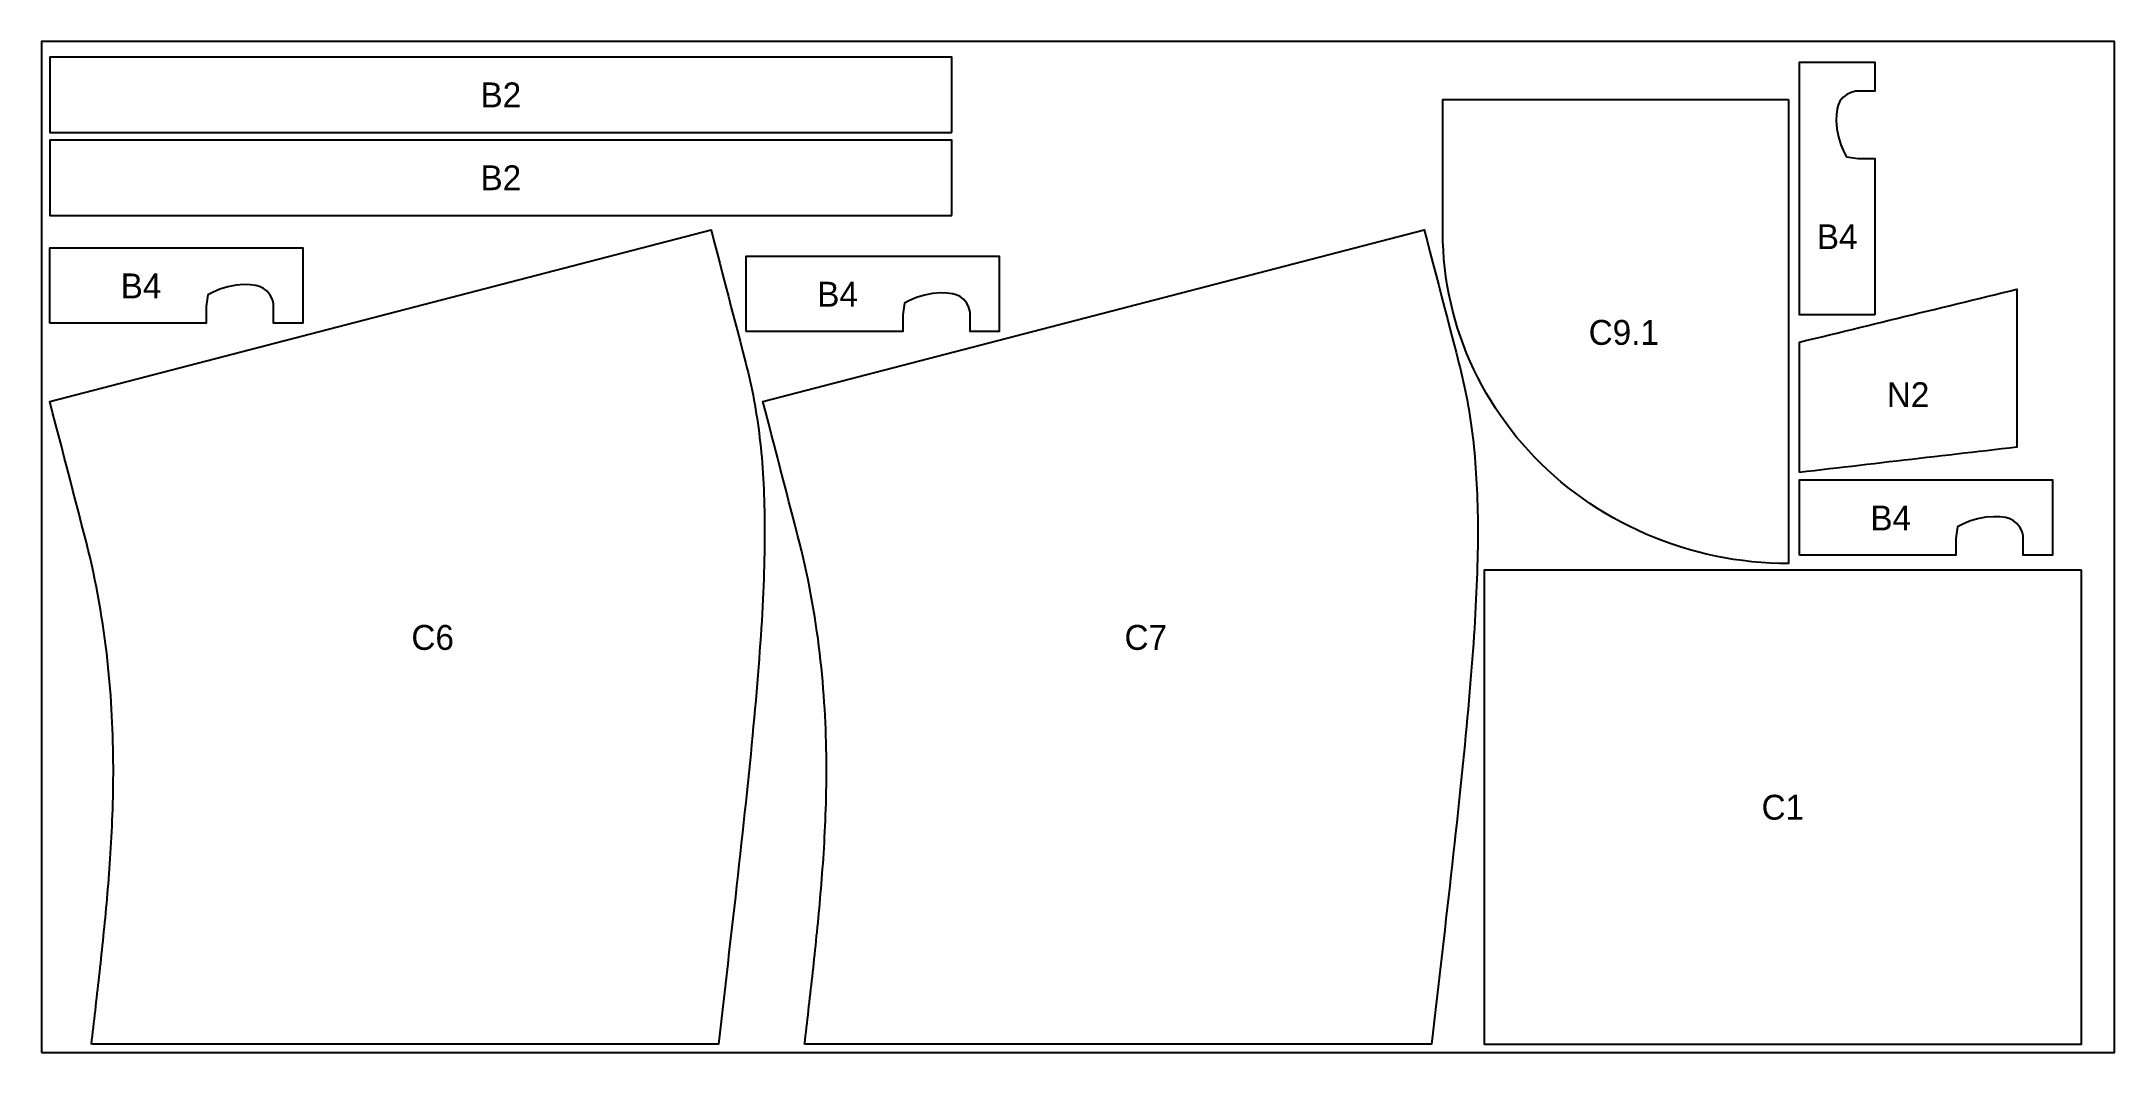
# Model space of a CAD drawing. Header units: millimetres. Extents: x 0 to 2500, y 0 to 1220.
import ezdxf
from ezdxf.enums import TextEntityAlignment as Align

# ---------------------------------------------------------------- set-up
doc = ezdxf.new("R2010")
doc.units = ezdxf.units.MM
for name, color, linetype in [('DECOUPE', 1, 'Continuous'), ('PANNEAU', 8, 'Continuous'), ('REPERES', 5, 'Continuous')]:
    doc.layers.add(name, color=color, linetype=linetype)

msp = doc.modelspace()

# ---------------------------------------------------------------- linework, layer by layer
at = {"layer": 'DECOUPE'}
for points in [[(1098, 1110), (1098, 1201), (10, 1201), (10, 1110)], [(2211, 890), (2120, 890), (2120, 1195), (2211, 1195), (2211, 1159.93), (2193.18, 1159.93), (2191, 1159.93), (2191, 1159.88), (2187.58, 1159.8), (2182.2, 1158.49), (2176.99, 1155.93), (2172.49, 1152.29), (2168.9, 1147.74), (2166.61, 1143.06), (2165.4, 1138.58), (2164.66, 1131.72), (2164.47, 1124.55), (2165.18, 1114.62), (2167, 1104.8), (2169.92, 1095.25), (2173.89, 1086.15), (2176.85, 1080.59), (2190.89, 1078.74), (2191, 1078.86), (2191, 1078.74), (2211, 1078.74)], [(2106.97, 1150), (2106.97, 590), (2095.87, 590.14), (2084.78, 590.57), (2073.7, 591.27), (2062.65, 592.26), (2051.63, 593.53), (2040.65, 595.08), (2029.71, 596.91), (2018.83, 599.02), (2008.01, 601.41), (1997.27, 604.07), (1986.6, 607), (1976.01, 610.2), (1965.52, 613.68), (1955.13, 617.41), (1944.84, 621.42), (1934.67, 625.68), (1924.63, 630.2), (1914.71, 634.97), (1904.93, 640), (1895.29, 645.27), (1885.8, 650.79), (1876.47, 656.55), (1867.3, 662.54), (1858.3, 668.77), (1849.48, 675.22), (1840.84, 681.89), (1832.39, 688.79), (1824.14, 695.89), (1816.08, 703.21), (1808.23, 710.72), (1800.59, 718.43), (1793.17, 726.34), (1785.97, 734.43), (1779, 742.7), (1772.26, 751.15), (1765.76, 759.77), (1759.5, 768.55), (1753.49, 777.48), (1747.73, 786.57), (1742.22, 795.79), (1736.97, 805.16), (1731.98, 814.66), (1727.26, 824.28), (1722.81, 834.01), (1718.63, 843.86), (1714.73, 853.81), (1711.1, 863.86), (1707.75, 873.99), (1704.69, 884.21), (1701.91, 894.5), (1699.42, 904.86), (1697.22, 915.28), (1695.31, 925.75), (1693.69, 936.26), (1692.36, 946.81), (1691.33, 957.4), (1690.59, 968), (1690.15, 978.62), (1690, 989.25), (1690, 1150)], [(1098, 1010), (1098, 1101), (10, 1101), (10, 1010)], [(60.29, 10), (60.88, 15.06), (61.46, 20.12), (62.05, 25.19), (62.64, 30.25), (63.22, 35.33), (63.81, 40.41), (64.4, 45.5), (64.98, 50.6), (65.57, 55.71), (66.15, 60.83), (66.74, 65.97), (67.33, 71.13), (67.91, 76.3), (68.5, 81.49), (69.08, 86.7), (69.66, 91.93), (70.25, 97.18), (70.83, 102.46), (71.41, 107.77), (71.98, 113.1), (72.56, 118.46), (73.13, 123.86), (73.7, 129.28), (74.27, 134.74), (74.83, 140.24), (75.39, 145.77), (75.95, 151.34), (76.5, 156.95), (77.05, 162.6), (77.59, 168.3), (78.12, 174.04), (78.65, 179.83), (79.16, 185.66), (79.67, 191.55), (80.17, 197.48), (80.66, 203.47), (81.14, 209.52), (81.61, 215.62), (82.07, 221.78), (82.51, 228), (82.94, 234.27), (83.35, 240.62), (83.74, 247.02), (84.12, 253.49), (84.47, 260.03), (84.81, 266.63), (85.12, 273.31), (85.41, 280.05), (85.67, 286.87), (85.91, 293.76), (86.12, 300.72), (86.3, 307.76), (86.45, 314.87), (86.56, 322.06), (86.64, 329.32), (86.68, 336.67), (86.68, 344.09), (86.64, 351.59), (86.56, 359.17), (86.43, 366.82), (86.25, 374.55), (86.02, 382.37), (85.75, 390.25), (85.41, 398.22), (85.03, 406.25), (84.58, 414.37), (84.07, 422.55), (83.5, 430.81), (82.87, 439.13), (82.17, 447.52), (81.4, 455.98), (80.56, 464.5), (79.65, 473.08), (78.66, 481.71), (77.6, 490.4), (76.46, 499.13), (75.24, 507.92), (73.94, 516.74), (72.57, 525.6), (71.11, 534.5), (69.56, 543.42), (67.94, 552.37), (66.23, 561.34), (64.43, 570.33), (62.56, 579.33), (60.6, 588.33), (58.55, 597.33), (56.43, 606.32), (54.22, 615.31), (51.93, 624.28), (48.44, 637.73), (44.94, 651.17), (41.45, 664.62), (37.95, 678.07), (34.46, 691.52), (30.97, 704.97), (27.47, 718.42), (23.98, 731.87), (20.48, 745.32), (16.99, 758.77), (13.49, 772.22), (10, 785.67), (807.48, 992.87), (810.97, 979.42), (814.47, 965.97), (817.96, 952.52), (821.46, 939.07), (824.95, 925.62), (828.44, 912.17), (831.94, 898.72), (835.43, 885.27), (838.93, 871.83), (842.42, 858.38), (845.92, 844.93), (849.41, 831.48), (850.79, 826.07), (852.12, 820.65), (853.41, 815.21), (854.64, 809.76), (855.84, 804.28), (856.99, 798.78), (858.09, 793.25), (859.15, 787.69), (860.16, 782.1), (861.14, 776.48), (862.06, 770.82), (862.95, 765.12), (863.79, 759.39), (864.6, 753.61), (865.36, 747.78), (866.07, 741.9), (866.75, 735.98), (867.39, 730), (867.98, 723.96), (868.54, 717.86), (869.05, 711.71), (869.52, 705.48), (869.96, 699.19), (870.35, 692.84), (870.71, 686.4), (871.02, 679.9), (871.29, 673.31), (871.53, 666.65), (871.72, 659.89), (871.88, 653.06), (872, 646.13), (872.07, 639.11), (872.11, 631.99), (872.11, 624.78), (872.07, 617.46), (871.99, 610.04), (871.87, 602.51), (871.71, 594.87), (871.52, 587.11), (871.28, 579.24), (871, 571.25), (870.69, 563.14), (870.34, 554.9), (869.94, 546.53), (869.51, 538.03), (869.04, 529.4), (868.53, 520.63), (867.99, 511.72), (867.4, 502.67), (866.77, 493.48), (866.11, 484.14), (865.41, 474.65), (864.67, 465.02), (863.89, 455.23), (863.08, 445.29), (862.23, 435.19), (861.34, 424.94), (860.41, 414.53), (859.45, 403.96), (858.46, 393.24), (857.43, 382.36), (856.36, 371.32), (855.26, 360.12), (854.13, 348.77), (852.96, 337.26), (851.77, 325.6), (850.54, 313.78), (849.28, 301.81), (847.99, 289.7), (846.68, 277.44), (845.34, 265.05), (843.97, 252.51), (842.57, 239.84), (841.16, 227.05), (839.72, 214.12), (838.25, 201.09), (836.77, 187.93), (835.27, 174.68), (833.75, 161.32), (832.22, 147.87), (830.67, 134.33), (829.11, 120.72), (827.53, 107.04), (825.95, 93.29), (824.36, 79.49), (822.76, 65.65), (821.15, 51.77), (819.54, 37.86), (817.93, 23.93), (816.31, 10)], [(920.29, 10), (920.88, 15.06), (921.46, 20.12), (922.05, 25.19), (922.64, 30.25), (923.22, 35.33), (923.81, 40.41), (924.4, 45.5), (924.98, 50.6), (925.57, 55.71), (926.15, 60.83), (926.74, 65.97), (927.33, 71.13), (927.91, 76.3), (928.5, 81.49), (929.08, 86.7), (929.66, 91.93), (930.25, 97.18), (930.83, 102.46), (931.41, 107.77), (931.98, 113.1), (932.56, 118.46), (933.13, 123.86), (933.7, 129.28), (934.27, 134.74), (934.83, 140.24), (935.39, 145.77), (935.95, 151.34), (936.5, 156.95), (937.05, 162.6), (937.59, 168.3), (938.12, 174.04), (938.65, 179.83), (939.16, 185.66), (939.67, 191.55), (940.17, 197.48), (940.66, 203.47), (941.14, 209.52), (941.61, 215.62), (942.07, 221.78), (942.51, 228), (942.94, 234.27), (943.35, 240.62), (943.74, 247.02), (944.12, 253.49), (944.47, 260.03), (944.81, 266.63), (945.12, 273.31), (945.41, 280.05), (945.67, 286.87), (945.91, 293.76), (946.12, 300.72), (946.3, 307.76), (946.45, 314.87), (946.56, 322.06), (946.64, 329.32), (946.68, 336.67), (946.68, 344.09), (946.64, 351.59), (946.56, 359.17), (946.43, 366.82), (946.25, 374.55), (946.02, 382.37), (945.75, 390.25), (945.41, 398.22), (945.03, 406.25), (944.58, 414.37), (944.07, 422.55), (943.5, 430.81), (942.87, 439.13), (942.17, 447.52), (941.4, 455.98), (940.56, 464.5), (939.65, 473.08), (938.66, 481.71), (937.6, 490.4), (936.46, 499.13), (935.24, 507.92), (933.94, 516.74), (932.57, 525.6), (931.11, 534.5), (929.56, 543.42), (927.94, 552.37), (926.23, 561.34), (924.43, 570.33), (922.56, 579.33), (920.6, 588.33), (918.55, 597.33), (916.43, 606.32), (914.22, 615.31), (911.93, 624.28), (908.44, 637.73), (904.94, 651.17), (901.45, 664.62), (897.95, 678.07), (894.46, 691.52), (890.97, 704.97), (887.47, 718.42), (883.98, 731.87), (880.48, 745.32), (876.99, 758.77), (873.49, 772.22), (870, 785.67), (1667.48, 992.87), (1670.97, 979.42), (1674.47, 965.97), (1677.96, 952.52), (1681.46, 939.07), (1684.95, 925.62), (1688.44, 912.17), (1691.94, 898.72), (1695.43, 885.27), (1698.93, 871.83), (1702.42, 858.38), (1705.92, 844.93), (1709.41, 831.48), (1710.79, 826.07), (1712.12, 820.65), (1713.41, 815.21), (1714.64, 809.76), (1715.84, 804.28), (1716.99, 798.78), (1718.09, 793.25), (1719.15, 787.69), (1720.16, 782.1), (1721.14, 776.48), (1722.06, 770.82), (1722.95, 765.12), (1723.79, 759.39), (1724.6, 753.61), (1725.36, 747.78), (1726.07, 741.9), (1726.75, 735.98), (1727.39, 730), (1727.98, 723.96), (1728.54, 717.86), (1729.05, 711.71), (1729.52, 705.48), (1729.96, 699.19), (1730.35, 692.84), (1730.71, 686.4), (1731.02, 679.9), (1731.29, 673.31), (1731.53, 666.65), (1731.72, 659.89), (1731.88, 653.06), (1732, 646.13), (1732.07, 639.11), (1732.11, 631.99), (1732.11, 624.78), (1732.07, 617.46), (1731.99, 610.04), (1731.87, 602.51), (1731.71, 594.87), (1731.52, 587.11), (1731.28, 579.24), (1731, 571.25), (1730.69, 563.14), (1730.34, 554.9), (1729.94, 546.53), (1729.51, 538.03), (1729.04, 529.4), (1728.53, 520.63), (1727.99, 511.72), (1727.4, 502.67), (1726.77, 493.48), (1726.11, 484.14), (1725.41, 474.65), (1724.67, 465.02), (1723.89, 455.23), (1723.08, 445.29), (1722.23, 435.19), (1721.34, 424.94), (1720.41, 414.53), (1719.45, 403.96), (1718.46, 393.24), (1717.43, 382.36), (1716.36, 371.32), (1715.26, 360.12), (1714.13, 348.77), (1712.96, 337.26), (1711.77, 325.6), (1710.54, 313.78), (1709.28, 301.81), (1707.99, 289.7), (1706.68, 277.44), (1705.34, 265.05), (1703.97, 252.51), (1702.57, 239.84), (1701.16, 227.05), (1699.72, 214.12), (1698.25, 201.09), (1696.77, 187.93), (1695.27, 174.68), (1693.75, 161.32), (1692.22, 147.87), (1690.67, 134.33), (1689.11, 120.72), (1687.53, 107.04), (1685.95, 93.29), (1684.36, 79.49), (1682.76, 65.65), (1681.15, 51.77), (1679.54, 37.86), (1677.93, 23.93), (1676.31, 10)], [(10, 880), (10, 971), (315, 971), (315, 880), (279.93, 880), (279.93, 897.82), (279.93, 900), (279.88, 900), (279.8, 903.42), (278.49, 908.8), (275.93, 914.01), (272.29, 918.51), (267.74, 922.1), (263.06, 924.39), (258.58, 925.6), (251.72, 926.34), (244.55, 926.53), (234.62, 925.82), (224.8, 924), (215.25, 921.08), (206.15, 917.11), (200.59, 914.15), (198.74, 900.11), (198.86, 900), (198.74, 900), (198.74, 880)], [(850, 870), (850, 961), (1155, 961), (1155, 870), (1119.93, 870), (1119.93, 887.82), (1119.93, 890), (1119.88, 890), (1119.8, 893.42), (1118.49, 898.8), (1115.93, 904.01), (1112.29, 908.51), (1107.74, 912.1), (1103.06, 914.39), (1098.58, 915.6), (1091.72, 916.34), (1084.55, 916.53), (1074.62, 915.82), (1064.8, 914), (1055.25, 911.08), (1046.15, 907.11), (1040.59, 904.15), (1038.74, 890.11), (1038.86, 890), (1038.74, 890), (1038.74, 870)], [(2120, 700), (2120, 857.17), (2129.03, 859.37), (2138.07, 861.57), (2147.1, 863.77), (2156.14, 865.97), (2165.17, 868.17), (2174.21, 870.37), (2183.24, 872.57), (2192.28, 874.77), (2201.31, 876.97), (2210.34, 879.17), (2219.38, 881.37), (2228.41, 883.57), (2237.45, 885.77), (2246.48, 887.97), (2255.52, 890.17), (2264.55, 892.37), (2273.59, 894.56), (2282.62, 896.76), (2291.66, 898.96), (2300.69, 901.16), (2309.72, 903.36), (2318.76, 905.56), (2327.79, 907.76), (2336.83, 909.96), (2345.86, 912.16), (2354.9, 914.36), (2363.93, 916.56), (2372.97, 918.76), (2382, 920.96), (2382, 730.35), (2372.97, 729.3), (2363.93, 728.26), (2354.9, 727.21), (2345.86, 726.17), (2336.83, 725.12), (2327.79, 724.07), (2318.76, 723.03), (2309.72, 721.98), (2300.69, 720.93), (2291.66, 719.89), (2282.62, 718.84), (2273.59, 717.79), (2264.55, 716.75), (2255.52, 715.7), (2246.48, 714.65), (2237.45, 713.61), (2228.41, 712.56), (2219.38, 711.51), (2210.34, 710.47), (2201.31, 709.42), (2192.28, 708.37), (2183.24, 707.33), (2174.21, 706.28), (2165.17, 705.23), (2156.14, 704.19), (2147.1, 703.14), (2138.07, 702.09), (2129.03, 701.05)], [(2120, 600), (2120, 691), (2425, 691), (2425, 600), (2389.93, 600), (2389.93, 617.82), (2389.93, 620), (2389.88, 620), (2389.8, 623.42), (2388.49, 628.8), (2385.93, 634.01), (2382.29, 638.51), (2377.74, 642.1), (2373.06, 644.39), (2368.58, 645.6), (2361.72, 646.34), (2354.55, 646.53), (2344.62, 645.82), (2334.8, 644), (2325.25, 641.08), (2316.15, 637.11), (2310.59, 634.15), (2308.74, 620.11), (2308.86, 620), (2308.74, 620), (2308.74, 600)], [(2460, 582), (1740, 582), (1740, 10), (2460, 10)]]:
    msp.add_lwpolyline(points, close=True, dxfattribs=at)
at = {"layer": 'PANNEAU'}
msp.add_lwpolyline([(0, 0), (2500, 0), (2500, 1220), (0, 1220)], close=True, dxfattribs=at)

# ---------------------------------------------------------------- texts
at = {"layer": 'REPERES'}
for s, p in [('B2', (554, 1155.5)), ('B2', (554, 1055.5)), ('B4', (2165.5, 984.37)), ('B4', (120.08, 925)), ('B4', (960.08, 915)), ('C9.1', (1908.2, 868.92)), ('N2', (2251, 793.76)), ('B4', (2230.08, 645)), ('C6', (471.75, 500.9)), ('C7', (1331.75, 500.9)), ('C1', (2100, 296))]:
    msp.add_text(s, height=30, dxfattribs=at).set_placement(p, align=Align.MIDDLE_CENTER)

doc.saveas('drawing.dxf')
